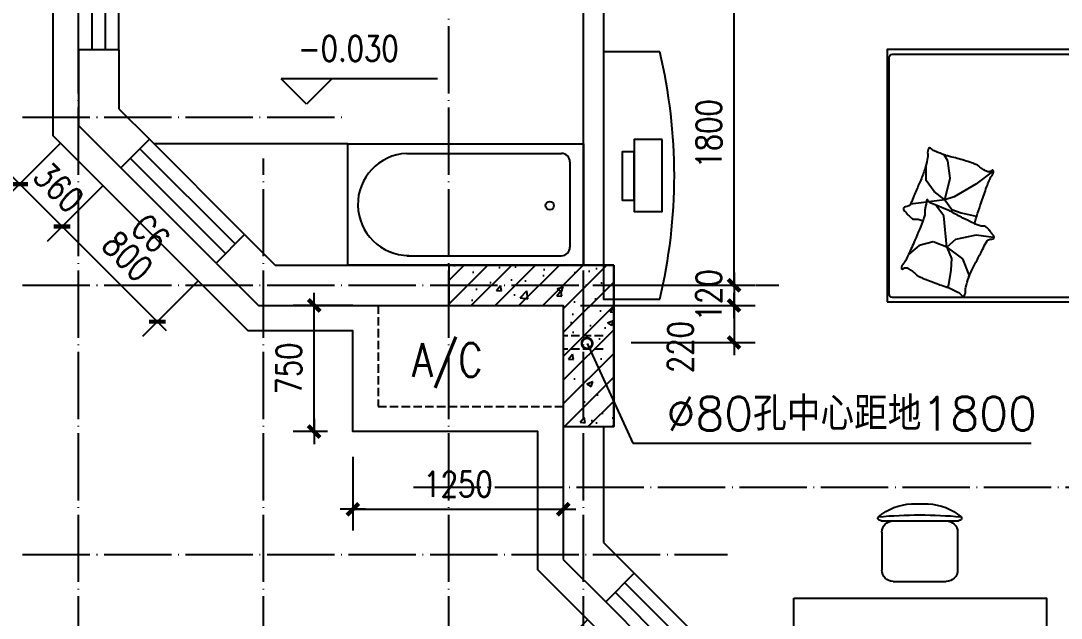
# Model space of a CAD drawing. Extents: x 12400 to 217743, y 90685 to 209848.
# Drawn here: x 52138 to 58318, y 105353 to 108905 of the extents above; entities that cross this region are included whole.
import ezdxf
from ezdxf.enums import TextEntityAlignment as Align

# ---------------------------------------------------------------- set-up
doc = ezdxf.new("R2010")
doc.units = 0
doc.header["$LTSCALE"] = 200
doc.linetypes.add('DASH', pattern=[0.35, 0.25, -0.1])
doc.linetypes.add('DOTE', pattern=[2.42, 2, -0.2, 0.02, -0.2])
doc.layers.get('0').update_dxf_attribs({"linetype": 'CONTINUOUS'})
doc.layers.get('DEFPOINTS').update_dxf_attribs({"linetype": 'CONTINUOUS'})
for name, color, linetype in [('8', 8, 'CONTINUOUS'), ('COLUMN', 4, 'CONTINUOUS'), ('DOTE', 1, 'DOTE'), ('HATCH', 8, 'CONTINUOUS'), ('LVTRY', 6, 'CONTINUOUS'), ('PUB_DIM', 3, 'CONTINUOUS'), ('PUB_TEXT', 7, 'CONTINUOUS'), ('WALL', 4, 'CONTINUOUS'), ('WINDOW', 2, 'CONTINUOUS'), ('家具', 8, 'CONTINUOUS')]:
    doc.layers.add(name, color=color, linetype=linetype)
doc.styles.add('_SIMPLEX', font='SIMPLEX.shx', dxfattribs={"width": 0.8, "bigfont": 'hztxt.shx'})
doc.styles.add('DIM_FONT', font='SIMPLEX', dxfattribs={"width": 0.8})
doc.styles.add('HZ', font='txt', dxfattribs={"bigfont": 'hztxt'})
doc.styles.add('SIMPLEX', font='SIMPLEX.SHX')
doc.dimstyles.new('DIMN50', dxfattribs={"dimscale": 0.5, "dimtxt": 300, "dimasz": 1, "dimexe": 250, "dimexo": 300, "dimgap": 150, "dimtad": 1, "dimdec": 0, "dimzin": 0, "dimdsep": 46, "dimtxsty": 'DIM_FONT', "dimblk": '_DIMX', "dimblk1": 'DOTSMALL', "dimblk2": 'DOTSMALL', "dimcen": 2.5, "dimclrt": 7, "dimadec": 0, "dimazin": 0, "dimtfac": 1, "dimtdec": 0, "dimtix": 1, "dimtmove": 2, "dimatfit": 3, "dimldrblk": '_DIMX', "dimfxl": 0, "dimtolj": 1, "dimtzin": 0, "dimarcsym": 0})
doc.dimstyles.new('MAO', dxfattribs={"dimscale": 0.5, "dimtxt": 400, "dimasz": 250, "dimexe": 250, "dimexo": 0, "dimgap": 150, "dimtad": 1, "dimdec": 0, "dimzin": 0, "dimdsep": 46, "dimtxsty": 'DIM_FONT', "dimblk": '_DIMX', "dimblk1": 'DOTSMALL', "dimblk2": 'DOTSMALL', "dimsah": 1, "dimcen": 2.5, "dimclrt": 7, "dimadec": 0, "dimazin": 0, "dimtfac": 1, "dimtdec": 0, "dimtix": 1, "dimtmove": 2, "dimatfit": 3, "dimldrblk": 'DOTSMALL', "dimfxl": 0, "dimtolj": 1, "dimtzin": 0, "dimarcsym": 0})

# ---------------------------------------------------------------- blocks, each defined once
blk = doc.blocks.new('_C2JIQ')
for p, q in [((49.6, 0), (-49.6, 0)), ((230, -100), (-230, -100)), ((-225, -167.5), (-225, -392.5)), ((225, -167.5), (225, -392.5)), ((157.5, -460), (-157.5, -460))]:
    blk.add_line(p, q)
for centre, radius, start, end in [((-39.8, -315.4), 315.6, 91.76514, 130.72654), ((39.8, -315.4), 315.6, 49.27346, 88.23486), ((-239.2, -83.9), 10, 130.72654, 202.66999), ((-230, -80), 20, 202.66999, 270), ((0, -2777.8), 2712.7, 84.8023, 95.1977), ((-157.5, -167.5), 67.5, 90, 180), ((157.5, -167.5), 67.5, 0, 90), ((230, -80), 20, 270, 337.33001), ((239.2, -83.9), 10, 337.33001, 49.27346), ((-157.5, -392.5), 67.5, 180, 270), ((157.5, -392.5), 67.5, 270, 0)]:
    blk.add_arc(centre, radius, start, end)
at = {"style": 'DIM_FONT', "width": 0.8, "flags": 9}
for tag in ['YSIZE', 'XSIZE']:
    blk.add_attdef(tag, (0, 0), '', height=0.5, dxfattribs=at)
blk = doc.blocks.new('DSG')
at = {"layer": '家具'}
blk.add_lwpolyline([(333.6, 735), (0, 735), (0, -735), (333.6, -735)], dxfattribs=at)
for points in [[(347.1, 214.1), (181.4, 214.1), (181.4, -214.1), (347.1, -214.1)], [(181.4, 142.1), (109.3, 142.1), (109.3, -146.1), (181.4, -146.1)]]:
    blk.add_lwpolyline(points, close=True, dxfattribs=at)
blk.add_arc((-2747.8, 0), 3167.8, 346.58389, 13.41611, dxfattribs=at)
at = {"layer": '家具', "style": 'DIM_FONT', "oblique": -180, "text_generation_flag": 4, "width": 0.7, "flags": 9}
for tag in ['XSIZE', 'YSIZE']:
    blk.add_attdef(tag, (0, 0), '', height=0.35, dxfattribs=at)
blk = doc.blocks.new('M_C54TQD')
for p, q in [((0, -52.4), (1500, -52.4)), ((853.5, -488.5), (45.8, -488.5)), ((853.5, -488.5), (1471.6, -915.9)), ((25.8, -508.5), (25.8, -1967.8)), ((45.8, -761.1), (915.3, -761.1)), ((1471.6, -1967.8), (1471.6, -915.9)), ((381, -1368.3), (394.8, -1471.4)), ((777.6, -1368.4), (698.4, -1472.4)), ((394.8, -1471.4), (369, -1593.5)), ((528.4, -1559.3), (508.6, -1470.4)), ((698.4, -1472.4), (623.3, -1602.7)), ((160.8, -1514.4), (136.8, -1517.8)), ((255.4, -1552.2), (160.8, -1514.4)), ((324.3, -1645), (255.4, -1552.2)), ((369, -1593.5), (324.3, -1645)), ((548.2, -1616.6), (528.4, -1559.3)), ((623.3, -1602.7), (605.5, -1658)), ((90.3, -1638.1), (87, -1644.6)), ((188.4, -1621), (90.3, -1638.1)), ((257.2, -1617.5), (188.4, -1621)), ((324.3, -1645), (257.2, -1617.5)), ((324.3, -1645), (510, -1663.9)), ((324.3, -1645), (355.2, -1727.5)), ((510, -1663.9), (559.9, -1700)), ((605.5, -1658), (548.2, -1616.6)), ((605.5, -1658), (593.7, -1752.2)), ((605.5, -1658), (734, -1626.4)), ((605.5, -1658), (654.9, -1721.3)), ((734, -1626.4), (836.8, -1640.3)), ((836.8, -1640.3), (872.8, -1660.3)), ((355.2, -1727.5), (334.6, -1810)), ((559.9, -1700), (572, -1708.6)), ((654.9, -1721.3), (720.1, -1768.7)), ((591.9, -1766.9), (580, -1861.5)), ((720.1, -1768.7), (813, -1768.7)), ((334.6, -1810), (281, -1872.6)), ((45.8, -1987.8), (1451.6, -1987.8))]:
    blk.add_line(p, q)
blk.add_lwpolyline([(0, -2000), (0, 0), (1500, 0), (1500, -2000)], close=True)
for points in [[(101, -126.8, -0.263368), (73, -108, -0.494818), (82.2, -89.3, -0.049225), (99.9, -87.5, -0.036831), (123.5, -89.3, -0.031893), (161.5, -97.4, 0.035782), (195.4, -104.4, 0.032941), (285.1, -110.3, 0.026564), (396.3, -104.4, 0.017905), (433.8, -99, -0.033397), (454, -96.8, -0.03204), (491.1, -97.5, 0.018442), (555.4, -100.5, 0.010837), (620.2, -99.8, 0.014624), (668.1, -96.8, 0.111249), (690.6, -89.5, -0.153708), (707.5, -85.5, -0.076444), (715, -87.2, -0.215512), (716.9, -89.3, -0.585858), (714.3, -92.3, 0.363489), (709.4, -94.9, 0.191716), (709.4, -106.4, -0.129675), (711.3, -123, -0.01735), (708.3, -139.8, 0.019326), (705.7, -154.9, 0.018818), (699, -223.3, 0.021828), (698.1, -282.6, 0.006204), (699.5, -316.4, 0.001963), (705.7, -423.3, 0.028341), (709.9, -459.4, -0.117014), (709.4, -468.3, -0.36606), (708, -469.3, -0.03973), (694.4, -466.5, -0.048309), (680.6, -461, 0.062981), (670, -457.1, 0.04058), (646.6, -453.7, 0.014345), (579.8, -451.4, 0.005484), (454.4, -452.2, 0.007153), (358.2, -455.2, 0.008762), (315.7, -457.9, -0.008153), (270, -460.8, -0.06251), (212.9, -456.4, 0.078669), (167.3, -454.4, 0.047825), (144.9, -459.1, -0.034494), (114.1, -466.5, -0.023571), (88.8, -469.5, -0.510228), (87.8, -468.3), (95.3, -438.3), (116, -355.7, 0.073041), (118, -336.2, 0.023305), (112.2, -275, 0.018299), (108.2, -252.2, -0.01097), (100.8, -214.2, -0.042281), (97.9, -179.9, -0.027201), (100.8, -126.5)], [(574.8, -100.6, 0.027842), (551.1, -111.2, 0.048685), (538.5, -119.3, 0.023666), (510.6, -143.6, 0.031223), (491.6, -164.3, 0.046801), (486.5, -172, 0.023191), (478.4, -188.7)], [(656.8, -94.9, 0.088153), (622.3, -98.4, 0.088153), (591.1, -113.7, 0.077547), (569.5, -135.3, 0.077547), (555.4, -162.4)], [(810.2, -126.8, -0.263368), (782.3, -108, -0.494818), (791.4, -89.3, -0.049225), (809.1, -87.5, -0.036831), (832.8, -89.3, -0.031893), (870.7, -97.4, 0.035782), (904.6, -104.4, 0.032941), (994.3, -110.3, 0.026564), (1105.5, -104.4, 0.017905), (1143, -99, -0.033397), (1163.3, -96.8, -0.03204), (1200.3, -97.5, 0.018442), (1264.7, -100.5, 0.010837), (1329.4, -99.8, 0.014624), (1377.3, -96.8, 0.111249), (1399.9, -89.5, -0.153708), (1416.8, -85.5, -0.076444), (1424.2, -87.2, -0.215512), (1426.2, -89.3, -0.585858), (1423.5, -92.3, 0.363489), (1418.6, -94.9, 0.191716), (1418.6, -106.4, -0.129675), (1420.5, -123, -0.01735), (1417.5, -139.8, 0.019326), (1414.9, -154.9, 0.018818), (1408.3, -223.3, 0.021828), (1407.4, -282.6, 0.006204), (1408.8, -316.4, 0.001963), (1414.9, -423.3, 0.028341), (1419.2, -459.4, -0.117014), (1418.6, -468.3, -0.36606), (1417.2, -469.3, -0.03973), (1403.6, -466.5, -0.048309), (1389.9, -461, 0.062981), (1379.2, -457.1, 0.04058), (1355.8, -453.7, 0.014345), (1289.1, -451.4, 0.005484), (1163.6, -452.2, 0.007153), (1067.5, -455.2, 0.008762), (1024.9, -457.9, -0.008153), (979.2, -460.8, -0.06251), (922.1, -456.4, 0.078669), (876.5, -454.4, 0.047825), (854.1, -459.1, -0.034494), (823.4, -466.5, -0.023571), (798, -469.5, -0.510228), (797.1, -468.3), (804.6, -438.3), (825.2, -355.7, 0.073041), (827.2, -336.2, 0.023305), (821.5, -275, 0.018299), (817.4, -252.2, -0.01097), (810.1, -214.2, -0.042281), (807.2, -179.9, -0.027201), (810.1, -126.5)], [(1284.1, -100.6, 0.027842), (1260.3, -111.2, 0.048685), (1247.8, -119.3, 0.023666), (1219.8, -143.6, 0.031223), (1200.8, -164.3, 0.046801), (1195.7, -172, 0.023191), (1187.7, -188.7)], [(1366.1, -94.9, 0.088153), (1331.5, -98.4, 0.088153), (1300.3, -113.7, 0.077547), (1278.7, -135.3, 0.077547), (1264.7, -162.4)], [(99.3, -142.8, -0.05369), (113.5, -155.8, -0.070312), (121.6, -168.1, -0.015448), (125.4, -176.6, -0.013244), (129.1, -186.8, -0.082127), (132.1, -204.9, -0.064164), (129.1, -228.1)], [(100.8, -126.8, -0.077379), (135.6, -152.1, -0.077379), (161.1, -186.8, -0.047525), (171, -211.5, -0.047525), (176.1, -237.5)], [(191.4, -453.7, 0.009729), (218.7, -444.6, 0.009729), (245.6, -434.6, 0.007971), (267.3, -425.5, 0.007971), (288.8, -415.8)], [(660.6, -455.2, 0.016108), (621.7, -429, 0.024599), (594.9, -413.9, 0.009477), (545.8, -390.6, 0.015937), (516, -378.3, 0.072521), (499.6, -374.7, 0.033339), (463.4, -374.5)], [(900.6, -453.7, 0.009729), (927.9, -444.6, 0.009729), (954.8, -434.6, 0.007971), (976.6, -425.5, 0.007971), (998, -415.8)], [(853.5, -488.5, -0.085272), (916.8, -598.6, -0.124044), (926, -686.2), (912.4, -781.6), (914.1, -911.7)], [(914.1, -911.7, 0.007867), (1031.7, -893.9, 0.009508), (1128.5, -875.9, 0.006616), (1193.5, -861.5, -0.023828), (1211.7, -858.2, -0.080713), (1230.3, -858.7, -0.009591), (1382.9, -890.6, -0.013133), (1416.4, -899.2, -0.007859), (1471.6, -915.9)], [(464, -1480.4, 0.025626), (475.6, -1477.6, 0.0108), (604.9, -1436, 0.00456), (692.4, -1404.8, 0.01125), (727.5, -1391, 0.069394), (746.3, -1379.9, -0.079756), (762.9, -1370.5, -0.106399), (777.6, -1368.4, -0.328642), (781.6, -1371.8, -0.299547), (779.2, -1378.3, 0.189917), (773.7, -1387.1, 0.033518), (772.5, -1397.4, 0.075627), (773, -1402, 0.053489), (776, -1409.8, 0.017838), (788.1, -1431.8, 0.038394), (805.3, -1456.1, -0.059529), (815.7, -1472.2, -0.035943), (826.3, -1498.4, -0.011245), (851.9, -1584.7, -0.006203), (862.2, -1624.3, 0.010783), (868.3, -1647, 0.019485), (872.8, -1660.3, 0.005062), (892.4, -1710.5, 0.101392), (909.1, -1735.8, -0.223768), (914, -1749.2, -0.25558), (910.9, -1753.8, -0.081563), (895.2, -1758.9, -0.071805), (878.1, -1759, 0.069985), (860.5, -1759.1, 0.03546), (801, -1772.1, 0.029432), (732, -1796.8, 0.001554), (698.6, -1811.2, -0.00152), (664.5, -1825.8, -0.004735), (629.3, -1840.5, 0.00382), (585.5, -1858.6, 0.296001), (563.6, -1890.9, -0.649774), (542.2, -1899.9, -0.02319), (537.7, -1895.3, 0.0288), (534, -1891.6, 0.005727), (527.4, -1885.8, -0.004358), (518.8, -1878.2, -0.027528), (501.8, -1861.4, -0.046214), (493.2, -1849.9, -0.194121), (490.4, -1833.2, 0.133719), (489.3, -1809.2, 0.005779), (481.8, -1787.2, 0.008882)]]:
    blk.add_lwpolyline(points, format="xyb")
blk.add_lwpolyline([(58.1, -1583.2, 0.101392), (39.5, -1559.2, -0.223768), (33.6, -1546.2, -0.25558), (36.4, -1541.4, -0.081563), (51.6, -1535.1, -0.071805), (68.7, -1533.7, 0.069985), (86.2, -1532.2, 0.03546), (144.5, -1514.8, 0.029432), (211.5, -1484.8, 0.001554), (243.6, -1467.9, -0.00152), (276.5, -1450.7, -0.004735), (310.5, -1433.4, 0.00382), (352.7, -1412, 0.296001), (372.1, -1378.1, -0.649774), (392.8, -1367.5, -0.02319), (397.6, -1371.7, 0.0288), (401.6, -1375.1, 0.005727), (408.6, -1380.4, -0.004358), (417.8, -1387.3, -0.027528), (436, -1402.8, -0.046214), (445.5, -1413.5, -0.194121), (449.5, -1430, 0.133719), (452.5, -1453.8, 0.011505), (471.2, -1496.2, 0.008882), (497.5, -1550, 0.012426), (534.6, -1618.4, -0.033612), (547.3, -1644.2), (570.3, -1700.5), (588.1, -1744, 0.224341), (602.6, -1757.3, -0.722772), (602.8, -1766.1, -0.103513), (599, -1766.6, 0.053465), (591.8, -1766.9, 0.030109), (568.7, -1771.5, -0.031436), (546.6, -1775.9, -0.05324), (531.5, -1776.4, 0.05518), (516.9, -1776.8, 0.056271), (491.6, -1783.4, 0.0108), (365.9, -1834.8, 0.00456), (281, -1872.6, 0.01125), (247.1, -1889, 0.069394), (229.2, -1901.6, -0.079756), (213.3, -1912.2, -0.106399), (198.9, -1915.4, -0.328642), (194.6, -1912.4, -0.299547), (196.5, -1905.7, 0.189917), (201.3, -1896.5, 0.033518), (201.7, -1886.2, 0.075627), (200.8, -1881.6, 0.053489), (197.3, -1874, 0.017838), (183.5, -1853, 0.038394), (164.5, -1830.2, -0.059529), (152.9, -1814.9, -0.035943), (140.3, -1789.6, -0.011245), (108.1, -1705.4, -0.006203), (94.9, -1666.8, 0.010783), (87, -1644.6, 0.019485), (81.6, -1631.7, 0.005062)], format="xyb", close=True)
for centre, start, end in [((45.8, -508.5), 90, 180), ((45.8, -741.1), 180, 270), ((45.8, -1967.8), 180, 270), ((1451.6, -1967.8), 270, 0)]:
    blk.add_arc(centre, 20, start, end)
at = {"style": 'DIM_FONT', "width": 0.8, "flags": 9}
for tag in ['YSIZE', 'XSIZE']:
    blk.add_attdef(tag, (0, 0), '', height=0.5, dxfattribs=at)
blk = doc.blocks.new('M_C5')
for p, q in [((-60.2, 62.7), (-49.6, 152.1)), ((-28.1, 85.6), (7.4, 159.8)), ((-9, 88), (58.7, 149.2)), ((-70.8, 21.3), (-105.6, 120.2)), ((12.2, 83.3), (111.9, 114.4)), ((25.5, 75.4), (152, 50)), ((-54, -14.1), (-153.6, 45)), ((42.3, 52.6), (156.1, -35.1)), ((48.3, 20.6), (102.1, -123.2)), ((-26.4, -30), (-153, -46.9)), ((14.5, -26.2), (-99.1, -125.6)), ((40.5, -2.3), (5.1, -160))]:
    blk.add_line(p, q)
for centre, radius in [((0, 0), 160), ((-11.2, 28), 60)]:
    blk.add_circle(centre, radius)
at = {"width": 0.8, "flags": 9}
for tag in ['XSIZE', 'YSIZE']:
    blk.add_attdef(tag, (0, 0), '', height=0.5, dxfattribs=at)
blk = doc.blocks.new('A$C61510689')
for points in [[(36.3, 1955.5), (436.3, 1955.5), (436.3, 2355.5), (36.3, 2355.5)], [(36.3, 0), (436.3, 0), (436.3, 400), (36.3, 400)]]:
    blk.add_lwpolyline(points, close=True)
for p in [(236.4, 2147.6), (236.4, 192.2)]:
    blk.add_blockref('M_C5', p)
at = {"rotation": 90}
blk.add_blockref('M_C54TQD', (0, 426.1), dxfattribs=at)
blk = doc.blocks.new('_WBLK')
for p, q in [((-0.5, 0.5), (0.5, 0.5)), ((0.5, 0.1667), (-0.5, 0.1667)), ((0.5, -0.1667), (-0.5, -0.1667)), ((-0.5, -0.5), (0.5, -0.5))]:
    blk.add_line(p, q)
at = {"style": 'SIMPLEX', "flags": 9}
blk.add_attdef('A', text='', height=1, dxfattribs=at).set_placement((0, 1.5), align=Align.MIDDLE)
blk = doc.blocks.new('_LV19')
for p, q in [((-360, 0), (360, 0)), ((-360, -1400), (-360, 0)), ((360, 0), (360, -1400)), ((-254.1, -80), (254.1, -80)), ((-304.2, -1049.3), (-304.1, -130)), ((304.2, -1049.3), (304.1, -130)), ((360, -1400), (-360, -1400))]:
    blk.add_line(p, q)
blk.add_circle((6.2, -200), 25)
for centre, radius, start, end in [((-254.1, -130), 50, 90, 179.99558), ((254.1, -130), 50, 0.00442, 90), ((-0.7, -1036.2), 303.8, 182.45444, 359.74723)]:
    blk.add_arc(centre, radius, start, end)
blk = doc.blocks.new('_DIMX')
blk.add_line((-150, 0), (150, 0))
at = {"const_width": 50}
blk.add_lwpolyline([(-70, -70), (70, 70)], dxfattribs=at)
blk = doc.blocks.new('*D1554')
at = {"layer": 'DEFPOINTS', "color": 0}
for p in [(55360.3, 106612.8), (54110.3, 106462.8), (55360.3, 106000.7)]:
    blk.add_point(p, dxfattribs=at)
at = {"layer": 'PUB_DIM', "color": 0, "lineweight": -2}
for p, q in [((55360.3, 106462.8), (55360.3, 105875.7)), ((54110.3, 106312.8), (54110.3, 105875.7)), ((54110.8, 106000.7), (55359.8, 106000.7))]:
    blk.add_line(p, q, dxfattribs=at)
at = {"layer": 'PUB_DIM', "color": 0, "lineweight": -2, "xscale": 0.5, "yscale": 0.5, "zscale": 0.5, "rotation": 180}
blk.add_blockref('_DIMX', (54110.3, 106000.7), dxfattribs=at)
at = {"layer": 'PUB_DIM', "color": 0, "lineweight": -2, "xscale": 0.5, "yscale": 0.5, "zscale": 0.5}
blk.add_blockref('_DIMX', (55360.3, 106000.7), dxfattribs=at)
at = {"layer": 'PUB_DIM', "color": 7, "insert": (54735.3, 106150.7), "char_height": 150, "attachment_point": 5, "style": 'DIM_FONT'}
blk.add_mtext('\\A1;1250', dxfattribs=at)
blk = doc.blocks.new('_DOTSMALL')
at = {"color": 0, "linetype": 'ByBlock', "const_width": 0.5}
blk.add_lwpolyline([(-0.0625, 0, 1), (0.0625, 0, 1)], format="xyb", close=True, dxfattribs=at)
blk = doc.blocks.new('*D1555')
at = {"layer": 'DEFPOINTS', "color": 0}
for p in [(53880.8, 107212.8), (54260.3, 107212.8), (54110.3, 106462.8)]:
    blk.add_point(p, dxfattribs=at)
at = {"layer": 'PUB_DIM', "color": 0, "lineweight": -2}
for p, q in [((54110.3, 107212.8), (53755.8, 107212.8)), ((53880.8, 106463.3), (53880.8, 107212.3)), ((53960.3, 106462.8), (53755.8, 106462.8))]:
    blk.add_line(p, q, dxfattribs=at)
at = {"layer": 'PUB_DIM', "color": 0, "lineweight": -2, "xscale": 0.5, "yscale": 0.5, "zscale": 0.5}
for p, rotation in [((53880.8, 107212.8), 90), ((53880.8, 106462.8), 270)]:
    blk.add_blockref('_DIMX', p, dxfattribs=dict(at, rotation=rotation))
at = {"layer": 'PUB_DIM', "color": 7, "insert": (53730.8, 106837.8), "char_height": 150, "attachment_point": 5, "rotation": 90, "style": 'DIM_FONT'}
blk.add_mtext('\\A1;750', dxfattribs=at)
blk = doc.blocks.new('*D1662')
at = {"layer": 'DEFPOINTS', "color": 0}
for p in [(55612.5, 105450.8), (56178.2, 104885.1), (54871.9, 104710.2)]:
    blk.add_point(p, dxfattribs=at)
at = {"layer": 'PUB_DIM', "color": 0, "lineweight": -2}
for p, q in [((55506.5, 105344.8), (54783.5, 104621.8)), ((56072.2, 104779.1), (55349.2, 104056.1)), ((55437.3, 104144.9), (54872.3, 104709.9))]:
    blk.add_line(p, q, dxfattribs=at)
at = {"layer": 'PUB_DIM', "color": 0, "lineweight": -2, "xscale": 0.5, "yscale": 0.5, "zscale": 0.5}
for p, rotation in [((54871.9, 104710.2), 134.9999999999992), ((55437.6, 104144.5), 314.9999999999992)]:
    blk.add_blockref('_DIMX', p, dxfattribs=dict(at, rotation=rotation))
at = {"layer": 'PUB_DIM', "color": 7, "insert": (55260.8, 104533.4), "char_height": 150, "attachment_point": 5, "rotation": 315, "style": 'DIM_FONT'}
blk.add_mtext('\\A1;800', dxfattribs=at)
blk = doc.blocks.new('*D1679')
at = {"layer": 'DEFPOINTS', "color": 0}
for p in [(52732.6, 108030.8), (53298.3, 107465.1), (52949.6, 107116.4)]:
    blk.add_point(p, dxfattribs=at)
at = {"layer": 'PUB_DIM', "color": 0, "lineweight": -2}
for p, q in [((52626.5, 107924.7), (52295.5, 107593.7)), ((52384.3, 107681.7), (52949.2, 107116.8)), ((53192.2, 107359), (52861.2, 107028))]:
    blk.add_line(p, q, dxfattribs=at)
at = {"layer": 'PUB_DIM', "color": 0, "lineweight": -2, "xscale": 0.5, "yscale": 0.5, "zscale": 0.5}
for p, rotation in [((52383.9, 107682.1), 135), ((52949.6, 107116.4), 315)]:
    blk.add_blockref('_DIMX', p, dxfattribs=dict(at, rotation=rotation))
at = {"layer": 'PUB_DIM', "color": 7, "insert": (52772.8, 107505.3), "char_height": 150, "attachment_point": 5, "rotation": 315, "style": 'DIM_FONT'}
blk.add_mtext('\\A1;800', dxfattribs=at)
blk = doc.blocks.new('*D1680')
at = {"layer": 'DEFPOINTS', "color": 0}
for p in [(52480.3, 108283.1), (52732.6, 108030.8), (52131.6, 107934.4)]:
    blk.add_point(p, dxfattribs=at)
at = {"layer": 'PUB_DIM', "color": 0, "lineweight": -2}
for p, q in [((52374.2, 108177), (52043.2, 107846)), ((52131.2, 107934.8), (52130.9, 107935.1)), ((52383.9, 107682.1), (52131.6, 107934.4)), ((52626.5, 107924.7), (52295.5, 107593.7)), ((52384.3, 107681.7), (52384.6, 107681.4))]:
    blk.add_line(p, q, dxfattribs=at)
at = {"layer": 'PUB_DIM', "color": 0, "lineweight": -2, "xscale": 0.5, "yscale": 0.5, "zscale": 0.5}
for p, rotation in [((52131.6, 107934.4), 314.9999999999948), ((52383.9, 107682.1), 134.9999999999949)]:
    blk.add_blockref('_DIMX', p, dxfattribs=dict(at, rotation=rotation))
at = {"layer": 'PUB_DIM', "color": 7, "insert": (52363.8, 107914.3), "char_height": 150, "attachment_point": 5, "rotation": 315, "style": 'DIM_FONT'}
blk.add_mtext('\\A1;360', dxfattribs=at)
blk = doc.blocks.new('*D1722')
at = {"layer": 'DEFPOINTS', "color": 0}
for p in [(55600.3, 109132.8), (56374.7, 109132.8), (55600.3, 107332.8)]:
    blk.add_point(p, dxfattribs=at)
at = {"layer": 'PUB_DIM', "color": 0, "lineweight": -2}
for p, q in [((55750.3, 109132.8), (56499.7, 109132.8)), ((56374.7, 107333.3), (56374.7, 109132.3)), ((55750.3, 107332.8), (56499.7, 107332.8))]:
    blk.add_line(p, q, dxfattribs=at)
at = {"layer": 'PUB_DIM', "color": 0, "lineweight": -2, "xscale": 0.5, "yscale": 0.5, "zscale": 0.5}
for p, rotation in [((56374.7, 109132.8), 90), ((56374.7, 107332.8), 270)]:
    blk.add_blockref('_DIMX', p, dxfattribs=dict(at, rotation=rotation))
at = {"layer": 'PUB_DIM', "color": 7, "insert": (56224.7, 108232.8), "char_height": 150, "attachment_point": 5, "rotation": 90, "style": 'DIM_FONT'}
blk.add_mtext('\\A1;1800', dxfattribs=at)
blk = doc.blocks.new('*D1903')
at = {"layer": 'DEFPOINTS', "color": 0}
for p in [(55600.3, 107332.8), (55313.7, 107212.8), (56374.7, 107212.8)]:
    blk.add_point(p, dxfattribs=at)
at = {"layer": 'PUB_DIM', "color": 0, "lineweight": -2}
for p, q in [((55750.3, 107332.8), (56499.7, 107332.8)), ((56374.7, 107333.3), (56374.7, 107333.8)), ((56374.7, 107332.8), (56374.7, 107212.8)), ((55463.7, 107212.8), (56499.7, 107212.8)), ((56374.7, 107212.3), (56374.7, 107211.8))]:
    blk.add_line(p, q, dxfattribs=at)
at = {"layer": 'PUB_DIM', "color": 0, "lineweight": -2, "xscale": 0.5, "yscale": 0.5, "zscale": 0.5}
for p, rotation in [((56374.7, 107332.8), 270), ((56374.7, 107212.8), 90)]:
    blk.add_blockref('_DIMX', p, dxfattribs=dict(at, rotation=rotation))
at = {"layer": 'PUB_DIM', "color": 7, "insert": (56224.7, 107272.8), "char_height": 150, "attachment_point": 5, "rotation": 90, "style": 'DIM_FONT'}
blk.add_mtext('\\A1;120', dxfattribs=at)
blk = doc.blocks.new('*D1904')
at = {"layer": 'DEFPOINTS', "color": 0}
for p in [(55313.7, 107212.8), (55613.6, 106992.8), (56374.7, 106992.8)]:
    blk.add_point(p, dxfattribs=at)
at = {"layer": 'PUB_DIM', "color": 0, "lineweight": -2}
for p, q in [((55463.7, 107212.8), (56499.7, 107212.8)), ((56374.7, 107212.3), (56374.7, 106993.3)), ((55763.6, 106992.8), (56499.7, 106992.8))]:
    blk.add_line(p, q, dxfattribs=at)
at = {"layer": 'PUB_DIM', "color": 0, "lineweight": -2, "xscale": 0.5, "yscale": 0.5, "zscale": 0.5}
for p, rotation in [((56374.7, 107212.8), 90), ((56374.7, 106992.8), 270)]:
    blk.add_blockref('_DIMX', p, dxfattribs=dict(at, rotation=rotation))
at = {"layer": 'PUB_DIM', "color": 7, "insert": (56056.6, 106965.6), "char_height": 150, "attachment_point": 5, "rotation": 90, "style": 'DIM_FONT'}
blk.add_mtext('\\A1;220', dxfattribs=at)

msp = doc.modelspace()

# ---------------------------------------------------------------- hatches: boundary and pattern name
at = {"layer": 'HATCH'}
h = msp.add_hatch(dxfattribs=at)
h.set_pattern_fill('AN31C', color=256, scale=500, style=0)
h.set_pattern_definition([(45, (178298.46, -10426.53), (-70.71068, 70.71068), []), (50, (178298.46, -10426.53), (358.6301, -31.37607), [37.5, -412.5]), (355, (178298.46, -10426.53), (-69.3757, 376.0961), [30, -330]), (100.4514, (178328.34, -10429.15), (289.2547, 344.7198), [31.8701, -350.57106]), (46.1842, (178298.46, -10326.53), (533.6205, -82.7595), [56.25, -618.75]), (96.6356, (178342.9, -10333.43), (467.3314, 487.059), [47.8051, -525.8565]), (351.1842, (178298.46, -10326.53), (467.331, 487.0593), [45, -495]), (21, (178348.46, -10351.53), (298.45353, -201.30945), [37.5, -412.5]), (326, (178348.46, -10351.53), (121.6577, 362.575), [30, -330]), (71.4514, (178373.33, -10368.3), (420.1113, 161.26525), [31.8701, -350.57106]), (37.5, (178298.46, -10426.53), (6.07993, 166.44693), [0, -326, 0, -335, 0, -331.25]), (7.5, (178298.46, -10426.53), (131.53477, 197.20586), [0, -191, 0, -318.5, 0, -126.25]), (327.5, (178186.96, -10426.53), (266.91122, -11.27744), [0, -125, 0, -390, 0, -517.5]), (317.5, (178136.96, -10426.53), (291.5931, 50.0525), [0, -162.5, 0, -259, 0, -367.5])])
h.paths.add_polyline_path([(54680.262, 107452.808), (54680.262, 107212.808), (55360.262, 107212.808), (55360.262, 106492.845), (55660.262, 106492.845), (55660.262, 107452.808)])

# ---------------------------------------------------------------- linework, layer by layer
at = {"linetype": 'DASH'}
for p, q in [((54260.262, 107212.808), (54260.262, 106612.808)), ((54260.262, 106612.808), (55360.262, 106612.808))]:
    msp.add_line(p, q, dxfattribs=at)
at = {"layer": '8'}
msp.add_lwpolyline([(65450.262, 112012.808), (65450.262, 105862.808), (59750.262, 105862.808), (59750.262, 105640.971), (58592.1, 104482.808), (56368.425, 104482.808), (55210.262, 105640.971), (55210.262, 106462.808), (54110.262, 106462.808), (54110.262, 107062.808), (53488.425, 107062.808), (52330.262, 108220.971), (52330.262, 110044.646), (53488.425, 111202.808), (54410.262, 111202.808), (54410.262, 118612.808)], dxfattribs=at)
at = {"layer": 'COLUMN'}
for p, q in [((54680.262, 107452.808), (55660.262, 107452.808)), ((54680.262, 107452.808), (54680.262, 107212.808)), ((55660.262, 107452.808), (55660.262, 106492.845)), ((54680.262, 107212.808), (55360.262, 107212.808)), ((55360.262, 107212.808), (55360.262, 106492.845)), ((55360.262, 106492.845), (55660.262, 106492.845))]:
    msp.add_line(p, q, dxfattribs=at)
at = {"layer": 'DOTE'}
for p, q in [((52480.262, 103632.808), (52480.262, 126332.808)), ((54680.262, 103632.808), (54680.262, 119396.261)), ((55480.262, 103632.808), (55480.262, 111885.542)), ((52148.907, 108332.808), (54048.083, 108332.808)), ((53580.262, 103632.808), (53580.262, 108087.268)), ((52148.907, 107332.808), (56640.1, 107332.808)), ((54470.982, 106132.808), (67380.262, 106132.808)), ((52148.907, 105732.808), (56336.769, 105732.808))]:
    msp.add_line(p, q, dxfattribs=at)
at = {"layer": 'LVTRY'}
msp.add_line((54080.262, 108172.808), (52929.968, 108172.808), dxfattribs=at)
at = {"layer": 'LVTRY', "linetype": 'DASH'}
for p, q in [((55596.733, 107032.808), (55360.262, 107032.808)), ((55596.733, 106952.808), (55360.262, 106952.808))]:
    msp.add_line(p, q, dxfattribs=at)
at = {"layer": 'PUB_DIM'}
for p, q in [((53834.938, 108410.262), (53684.938, 108560.262)), ((54613.51, 108560.262), (53684.938, 108560.262)), ((53984.938, 108560.262), (53834.938, 108410.262))]:
    msp.add_line(p, q, dxfattribs=at)
at = {"layer": 'WALL'}
for p, q in [((55480.262, 107452.808), (55480.262, 109132.808)), ((55600.262, 109132.808), (55600.262, 107452.808)), ((52480.262, 108732.808), (52480.262, 108283.103)), ((52720.262, 108732.808), (52480.262, 108732.808)), ((52720.262, 108732.808), (52720.262, 108382.514)), ((52720.262, 108382.514), (52902.272, 108200.504)), ((52480.262, 108283.103), (52732.567, 108030.798)), ((52902.272, 108200.504), (52732.567, 108030.798)), ((53467.958, 107634.818), (53298.252, 107465.113)), ((53467.958, 107634.818), (53649.968, 107452.808)), ((53298.252, 107465.113), (53550.557, 107212.808)), ((53649.968, 107452.808), (55480.262, 107452.808)), ((53550.557, 107212.808), (55360.262, 107212.808)), ((55360.262, 107212.808), (55360.262, 105703.103)), ((55600.262, 106492.845), (55600.262, 105802.514)), ((55600.262, 105802.514), (55782.272, 105620.504)), ((55360.262, 105703.103), (55612.567, 105450.798)), ((55782.272, 105620.504), (55612.567, 105450.798))]:
    msp.add_line(p, q, dxfattribs=at)
msp.add_lwpolyline([(55660.262, 107452.808), (54680.262, 107452.808), (54680.262, 107212.808), (55360.262, 107212.808), (55360.262, 106492.845), (55660.262, 106492.845), (55660.262, 107452.808)], dxfattribs=at)
at = {"layer": '家具'}
msp.add_lwpolyline([(56730.262, 105472.808), (58230.262, 105472.808), (58230.262, 104872.808), (56730.262, 104872.808)], close=True, dxfattribs=at)

# ---------------------------------------------------------------- block references
at = {"layer": 'LVTRY', "rotation": 270}
msp.add_blockref('_LV19', (55480.262, 107812.808), dxfattribs=at)
at = {"layer": 'WINDOW'}
ref = msp.add_blockref('_WBLK', (52600.262, 109132.808), dxfattribs=dict(at, xscale=800, yscale=239.9999999999999, zscale=800, rotation=89.99999999999999))
ref.add_attrib('A', 'C6', dxfattribs={"layer": '0', "height": 150, "rotation": 90, "style": '_SIMPLEX', "width": 0.8, "flags": 8}).set_placement((52330.262, 109132.808), align=Align.MIDDLE)
ref = msp.add_blockref('_WBLK', (53100.262, 107832.808), dxfattribs=dict(at, xscale=800, yscale=239.9999999999993, zscale=800, rotation=134.9999999999999))
ref.add_attrib('A', 'C6', dxfattribs={"layer": '0', "height": 150, "rotation": 315, "style": '_SIMPLEX', "width": 0.8, "flags": 8}).set_placement((52909.343, 107641.89), align=Align.MIDDLE)
ref = msp.add_blockref('_WBLK', (55980.262, 105252.808), dxfattribs=dict(at, xscale=800, yscale=240.0000000000083, zscale=800, rotation=134.9999999999999))
ref.add_attrib('A', 'C5', dxfattribs={"layer": '0', "height": 150, "rotation": 315, "style": '_SIMPLEX', "width": 0.8, "flags": 8}).set_placement((55789.343, 105061.89), align=Align.MIDDLE)
at = {"layer": '家具', "extrusion": (0, 0, -1), "zscale": -1}
for name, p in [('A$C61510689', (-59284.229, 106808.826)), ('_C2JIQ', (-57477.939, 106032.392))]:
    msp.add_blockref(name, p, dxfattribs=at)
at = {"layer": '家具'}
msp.add_blockref('DSG', (55600.262, 107984.904), dxfattribs=at)

# ---------------------------------------------------------------- texts
at = {"layer": 'PUB_DIM', "style": 'DIM_FONT', "width": 0.8}
msp.add_text('-0.030', height=150, dxfattribs=at).set_placement((54382.51, 108665.262), align=Align.RIGHT)
at = {"layer": 'PUB_TEXT', "color": 7, "style": 'HZ', "width": 0.8}
msp.add_text('A/C', height=200, dxfattribs=at).set_placement((54462.448, 106788.666))
at = {"layer": 'PUB_TEXT', "color": 7, "insert": (55973.775, 106569.07), "char_height": 200, "attachment_point": 4, "style": 'HZ'}
msp.add_mtext('%%c80孔中心距地1800', dxfattribs=at)

# ---------------------------------------------------------------- dimensions: what is measured, and where the dimension line sits
at = {"layer": 'PUB_DIM'}
for p1, p2, distance, picture, middle in [((55600.262, 107332.813), (55600.262, 109132.813), -774.399, '*D1722', (56224.661, 108232.813)), ((52732.589, 108030.776), (53298.274, 107465.091), -493.104, '*D1679', (52772.82, 107505.322)), ((56178.232, 104885.133), (55612.546, 105450.819), 1047.383, '*D1662', (55260.844, 104533.431))]:
    dim = msp.add_aligned_dim(p1=p1, p2=p2, distance=distance, dimstyle='DIMN50', dxfattribs=at)
    dim.commit()
    dim.dimension.update_dxf_attribs({"geometry": picture, "text_midpoint": middle})
dim = msp.add_linear_dim(base=(52131.585, 107934.426), p1=(52732.589, 108030.776), p2=(52480.262, 108283.103), angle=135, text='360', dimstyle='DIMN50', dxfattribs=at)
dim.commit()
dim.dimension.update_dxf_attribs({"geometry": '*D1680', "text_midpoint": (52363.814, 107914.328)})
for base, p1, p2, picture, middle in [((56374.661, 107212.808), (55600.262, 107332.831), (55313.734, 107212.808), '*D1903', (56224.661, 107272.82)), ((53880.818, 107212.808), (54110.262, 106462.808), (54260.262, 107212.808), '*D1555', (53730.818, 106837.808))]:
    dim = msp.add_linear_dim(base=base, p1=p1, p2=p2, angle=90, dimstyle='DIMN50', dxfattribs=at)
    dim.commit()
    dim.dimension.update_dxf_attribs({"geometry": picture, "text_midpoint": middle})
dim = msp.add_linear_dim(base=(56374.661, 106992.808), p1=(55313.734, 107212.808), p2=(55613.615, 106992.808), angle=90, dimstyle='DIMN50', dxfattribs=at)
dim.commit()
dim.dimension.update_dxf_attribs({"geometry": '*D1904', "text_midpoint": (56056.65, 106965.624), "dimtype": 160})
dim = msp.add_linear_dim(base=(55360.262, 106000.722), p1=(54110.262, 106462.808), p2=(55360.262, 106612.808), dimstyle='DIMN50', dxfattribs=at)
dim.commit()
dim.dimension.update_dxf_attribs({"geometry": '*D1554', "text_midpoint": (54735.262, 106150.722)})

# ---------------------------------------------------------------- leaders
at = {"layer": 'PUB_TEXT', "annotation_type": 0, "has_hookline": 1, "hookline_direction": 0, "text_width": 2166.667}
msp.add_leader([(55501.922, 106987.528), (55773.775, 106394.07), (55898.775, 106394.07)], dimstyle='MAO', dxfattribs=at)

doc.saveas('drawing.dxf')
